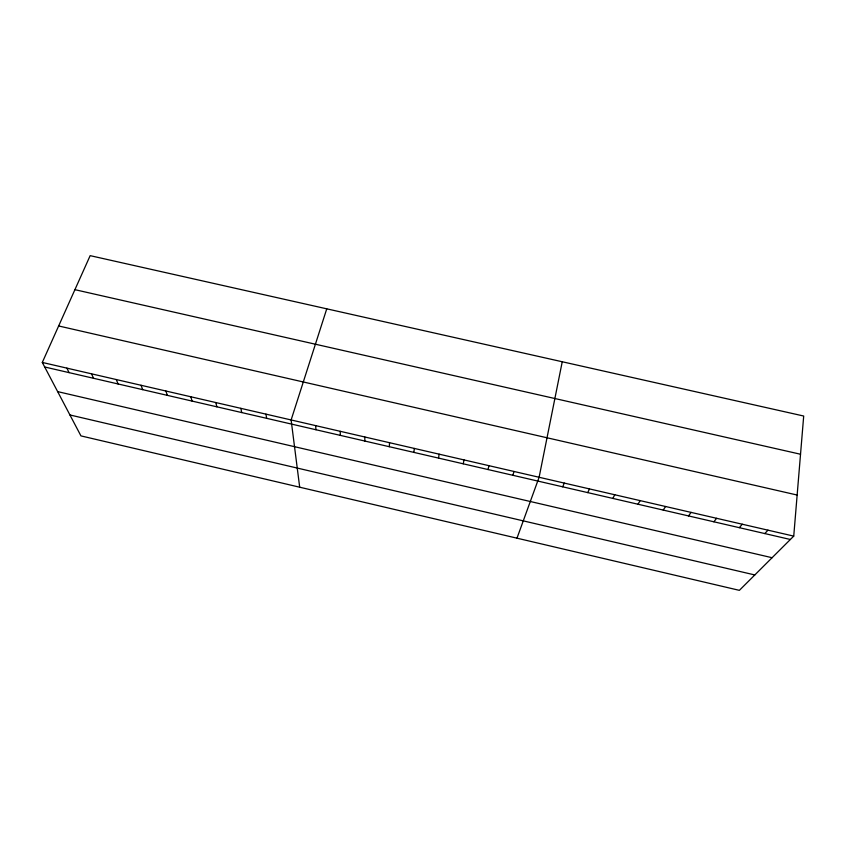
<?xml version="1.0" encoding="UTF-8"?>
<svg xmlns="http://www.w3.org/2000/svg" width="846" height="846" viewBox="0 0 846 846"><rect width="100%" height="100%" fill="white"/><g stroke="black" fill="none" stroke-linecap="round" stroke-linejoin="round"><path stroke-width="1.27" d="M364.806 441.041L364.838 437.001M389.319 446.709L389.541 442.701M793.738 536.121L803.7 416.031L90.162 255.651L42.3 362.448L80.941 435.891L739.372 590.349L793.738 536.121L42.3 362.448M413.895 452.388L414.307 448.433M438.535 458.088L439.137 454.165M562.241 361.76L539.114 477.271L516.98 538.183M463.238 463.809L464.031 459.917M488.005 469.541L488.988 465.691M512.845 475.283L514.019 471.476M326.757 308.832L291.119 419.965L299.685 487.201M562.706 486.82L564.271 483.087M587.737 492.605L589.493 488.914M612.832 498.41L614.788 494.762M637.99 504.237L640.147 500.621M663.222 510.064L665.58 506.5M688.517 515.923L691.066 512.39M713.876 521.792L716.636 518.302M739.309 527.671L742.27 524.224M764.805 533.572L767.967 530.167M74.913 289.67L800.528 454.239M58.649 325.964L797.144 495.037M44.679 366.984L790.365 539.484M57.644 391.613L772.081 557.715M69.932 414.963L754.801 574.952M66.887 368.137L69.086 372.631M91.537 373.837L93.557 378.289M116.251 379.547L118.091 383.968M141.039 385.268L142.688 389.657M165.879 391.011L167.349 395.357M190.794 396.774L192.084 401.078M215.783 402.548L216.872 406.81M240.824 408.332L241.734 412.562M265.94 414.138L266.659 418.336M315.632 425.623L315.97 429.736M340.198 431.301L340.356 435.383"/></g></svg>
